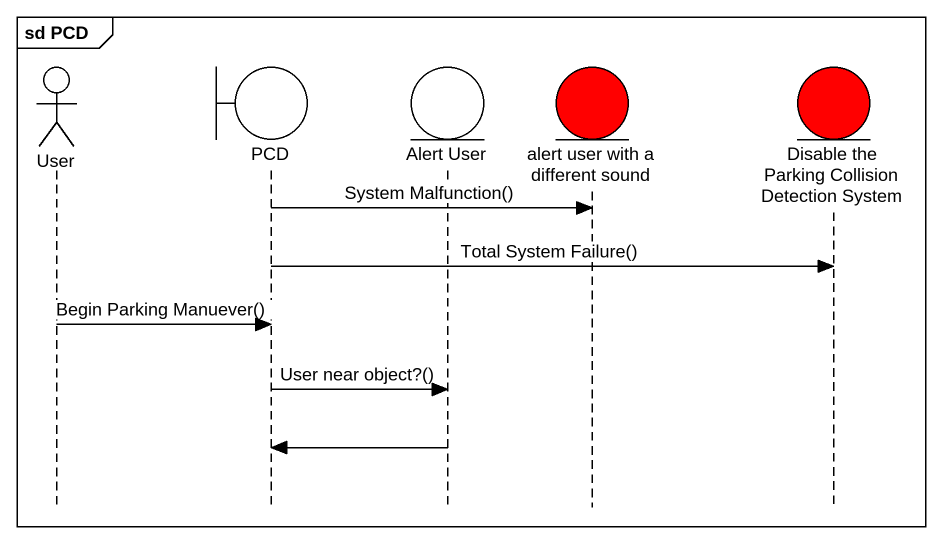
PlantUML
@startuml
mainframe sd PCD
hide footbox
actor User
boundary PCD
entity "Alert User" as Alert_User
entity "alert user with a different sound" as alert_user_with_a_different #FF0000
entity "Disable the Parking Collision Detection System" as Disable_the_Parking #FF0000

PCD -> alert_user_with_a_different : System Malfunction()
PCD -> Disable_the_Parking : Total System Failure()
User -> PCD : Begin Parking Manuever()
PCD -> Alert_User : User near object?()
Alert_User -> PCD
@enduml
